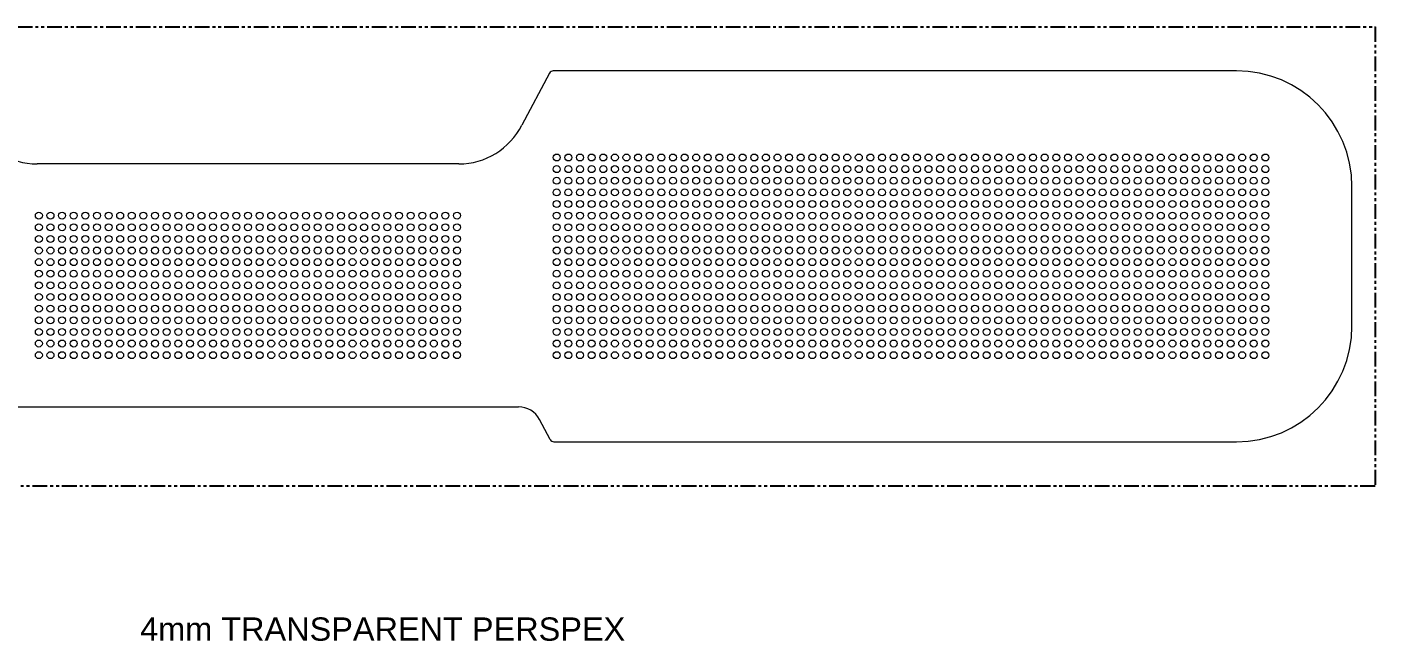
# Model space of a CAD drawing. Header units: millimetres. Extents: x -7 to 2412, y -1919 to -35.
# Drawn here: x 391 to 971, y -817 to -553 of the extents above; entities that cross this region are included whole.
import ezdxf

# ---------------------------------------------------------------- set-up
doc = ezdxf.new("R2010")
doc.units = ezdxf.units.MM
doc.linetypes.add('PHANTOM', pattern=[12.7, 6.35, -1.27, 1.27, -1.27, 1.27, -1.27])
doc.layers.add('Network', color=7, linetype='PHANTOM')
doc.layers.add('Outer Shell', color=10, linetype='Continuous')
doc.styles.get("Standard").update_dxf_attribs({"font": 'arial.ttf'})

msp = doc.modelspace()

# ---------------------------------------------------------------- linework, layer by layer
at = {"layer": 'Network'}
msp.add_lwpolyline([(-6.61, -553.31), (971.32, -553.31), (971.32, -750.74), (-6.61, -750.74)], close=True, dxfattribs=at)
at = {"layer": 'Outer Shell', "linetype": 'Continuous', "lineweight": 15}
for p, q in [((616.01, -573.12), (604.06, -595.48)), ((911.63, -572.19), (617.55, -572.19)), ((577, -612.19), (395.45, -612.19)), ((961.38, -681.94), (961.38, -621.94)), ((370.92, -716.69), (602.67, -716.69)), ((616.34, -730.77), (611.71, -722.11)), ((617.88, -731.69), (911.63, -731.69))]:
    msp.add_line(p, q, dxfattribs=at)
for centre in [(619.13, -609.44), (624.13, -609.44), (629.13, -609.44), (634.13, -609.44), (639.13, -609.44), (644.13, -609.44), (649.13, -609.44), (654.13, -609.44), (659.13, -609.44), (664.13, -609.44), (669.13, -609.44), (674.13, -609.44), (679.13, -609.44), (684.13, -609.44), (689.13, -609.44), (694.13, -609.44), (699.13, -609.44), (704.13, -609.44), (709.13, -609.44), (714.13, -609.44), (719.13, -609.44), (724.13, -609.44), (729.13, -609.44), (734.13, -609.44), (739.13, -609.44), (744.13, -609.44), (749.13, -609.44), (754.13, -609.44), (759.13, -609.44), (764.13, -609.44), (769.13, -609.44), (774.13, -609.44), (779.13, -609.44), (784.13, -609.44), (789.13, -609.44), (794.13, -609.44), (799.13, -609.44), (804.13, -609.44), (809.13, -609.44), (814.13, -609.44), (819.13, -609.44), (824.13, -609.44), (829.13, -609.44), (834.13, -609.44), (839.13, -609.44), (844.13, -609.44), (849.13, -609.44), (854.13, -609.44), (859.13, -609.44), (864.13, -609.44), (869.13, -609.44), (874.13, -609.44), (879.13, -609.44), (884.13, -609.44), (889.13, -609.44), (894.13, -609.44), (899.13, -609.44), (904.13, -609.44), (909.13, -609.44), (914.13, -609.44), (919.13, -609.44), (924.13, -609.44), (619.13, -614.44), (624.13, -614.44), (629.13, -614.44), (634.13, -614.44), (639.13, -614.44), (644.13, -614.44), (649.13, -614.44), (654.13, -614.44), (659.13, -614.44), (664.13, -614.44), (669.13, -614.44), (674.13, -614.44), (679.13, -614.44), (684.13, -614.44), (689.13, -614.44), (694.13, -614.44), (699.13, -614.44), (704.13, -614.44), (709.13, -614.44), (714.13, -614.44), (719.13, -614.44), (724.13, -614.44), (729.13, -614.44), (734.13, -614.44), (739.13, -614.44), (744.13, -614.44), (749.13, -614.44), (754.13, -614.44), (759.13, -614.44), (764.13, -614.44), (769.13, -614.44), (774.13, -614.44), (779.13, -614.44), (784.13, -614.44), (789.13, -614.44), (794.13, -614.44), (799.13, -614.44), (804.13, -614.44), (809.13, -614.44), (814.13, -614.44), (819.13, -614.44), (824.13, -614.44), (829.13, -614.44), (834.13, -614.44), (839.13, -614.44), (844.13, -614.44), (849.13, -614.44), (854.13, -614.44), (859.13, -614.44), (864.13, -614.44), (869.13, -614.44), (874.13, -614.44), (879.13, -614.44), (884.13, -614.44), (889.13, -614.44), (894.13, -614.44), (899.13, -614.44), (904.13, -614.44), (909.13, -614.44), (914.13, -614.44), (919.13, -614.44), (924.13, -614.44), (619.13, -619.44), (624.13, -619.44), (629.13, -619.44), (634.13, -619.44), (639.13, -619.44), (644.13, -619.44), (649.13, -619.44), (654.13, -619.44), (659.13, -619.44), (664.13, -619.44), (669.13, -619.44), (674.13, -619.44), (679.13, -619.44), (684.13, -619.44), (689.13, -619.44), (694.13, -619.44), (699.13, -619.44), (704.13, -619.44), (709.13, -619.44), (714.13, -619.44), (719.13, -619.44), (724.13, -619.44), (729.13, -619.44), (734.13, -619.44), (739.13, -619.44), (744.13, -619.44), (749.13, -619.44), (754.13, -619.44), (759.13, -619.44), (764.13, -619.44), (769.13, -619.44), (774.13, -619.44), (779.13, -619.44), (784.13, -619.44), (789.13, -619.44), (794.13, -619.44), (799.13, -619.44), (804.13, -619.44), (809.13, -619.44), (814.13, -619.44), (819.13, -619.44), (824.13, -619.44), (829.13, -619.44), (834.13, -619.44), (839.13, -619.44), (844.13, -619.44), (849.13, -619.44), (854.13, -619.44), (859.13, -619.44), (864.13, -619.44), (869.13, -619.44), (874.13, -619.44), (879.13, -619.44), (884.13, -619.44), (889.13, -619.44), (894.13, -619.44), (899.13, -619.44), (904.13, -619.44), (909.13, -619.44), (914.13, -619.44), (919.13, -619.44), (924.13, -619.44), (619.13, -624.44), (624.13, -624.44), (629.13, -624.44), (634.13, -624.44), (639.13, -624.44), (644.13, -624.44), (649.13, -624.44), (654.13, -624.44), (659.13, -624.44), (664.13, -624.44), (669.13, -624.44), (674.13, -624.44), (679.13, -624.44), (684.13, -624.44), (689.13, -624.44), (694.13, -624.44), (699.13, -624.44), (704.13, -624.44), (709.13, -624.44), (714.13, -624.44), (719.13, -624.44), (724.13, -624.44), (729.13, -624.44), (734.13, -624.44), (739.13, -624.44), (744.13, -624.44), (749.13, -624.44), (754.13, -624.44), (759.13, -624.44), (764.13, -624.44), (769.13, -624.44), (774.13, -624.44), (779.13, -624.44), (784.13, -624.44), (789.13, -624.44), (794.13, -624.44), (799.13, -624.44), (804.13, -624.44), (809.13, -624.44), (814.13, -624.44), (819.13, -624.44), (824.13, -624.44), (829.13, -624.44), (834.13, -624.44), (839.13, -624.44), (844.13, -624.44), (849.13, -624.44), (854.13, -624.44), (859.13, -624.44), (864.13, -624.44), (869.13, -624.44), (874.13, -624.44), (879.13, -624.44), (884.13, -624.44), (889.13, -624.44), (894.13, -624.44), (899.13, -624.44), (904.13, -624.44), (909.13, -624.44), (914.13, -624.44), (919.13, -624.44), (924.13, -624.44), (619.13, -629.44), (624.13, -629.44), (629.13, -629.44), (634.13, -629.44), (639.13, -629.44), (644.13, -629.44), (649.13, -629.44), (654.13, -629.44), (659.13, -629.44), (664.13, -629.44), (669.13, -629.44), (674.13, -629.44), (679.13, -629.44), (684.13, -629.44), (689.13, -629.44), (694.13, -629.44), (699.13, -629.44), (704.13, -629.44), (709.13, -629.44), (714.13, -629.44), (719.13, -629.44), (724.13, -629.44), (729.13, -629.44), (734.13, -629.44), (739.13, -629.44), (744.13, -629.44), (749.13, -629.44), (754.13, -629.44), (759.13, -629.44), (764.13, -629.44), (769.13, -629.44), (774.13, -629.44), (779.13, -629.44), (784.13, -629.44), (789.13, -629.44), (794.13, -629.44), (799.13, -629.44), (804.13, -629.44), (809.13, -629.44), (814.13, -629.44), (819.13, -629.44), (824.13, -629.44), (829.13, -629.44), (834.13, -629.44), (839.13, -629.44), (844.13, -629.44), (849.13, -629.44), (854.13, -629.44), (859.13, -629.44), (864.13, -629.44), (869.13, -629.44), (874.13, -629.44), (879.13, -629.44), (884.13, -629.44), (889.13, -629.44), (894.13, -629.44), (899.13, -629.44), (904.13, -629.44), (909.13, -629.44), (914.13, -629.44), (919.13, -629.44), (924.13, -629.44), (396.22, -634.44), (396.22, -639.44), (401.22, -634.44), (401.22, -639.44), (406.22, -634.44), (406.22, -639.44), (411.22, -634.44), (411.22, -639.44), (416.22, -634.44), (416.22, -639.44), (421.22, -634.44), (421.22, -639.44), (426.22, -634.44), (426.22, -639.44), (431.22, -634.44), (431.22, -639.44), (436.22, -634.44), (436.22, -639.44), (441.22, -634.44), (441.22, -639.44), (446.22, -634.44), (446.22, -639.44), (451.22, -634.44), (451.22, -639.44), (456.22, -634.44), (456.22, -639.44), (461.22, -634.44), (461.22, -639.44), (466.22, -634.44), (466.22, -639.44), (471.22, -634.44), (471.22, -639.44), (476.22, -634.44), (476.22, -639.44), (481.22, -634.44), (481.22, -639.44), (486.22, -634.44), (486.22, -639.44), (491.22, -634.44), (491.22, -639.44), (496.22, -634.44), (496.22, -639.44), (501.22, -634.44), (501.22, -639.44), (506.22, -634.44), (506.22, -639.44), (511.22, -634.44), (511.22, -639.44), (516.22, -634.44), (516.22, -639.44), (521.22, -634.44), (521.22, -639.44), (526.22, -634.44), (526.22, -639.44), (531.22, -634.44), (531.22, -639.44), (536.22, -634.44), (536.22, -639.44), (541.22, -634.44), (541.22, -639.44), (546.22, -634.44), (546.22, -639.44), (551.22, -634.44), (551.22, -639.44), (556.22, -634.44), (556.22, -639.44), (561.22, -634.44), (561.22, -639.44), (566.22, -634.44), (566.22, -639.44), (571.22, -634.44), (571.22, -639.44), (576.22, -634.44), (576.22, -639.44), (619.13, -634.44), (619.13, -639.44), (624.13, -634.44), (624.13, -639.44), (629.13, -634.44), (629.13, -639.44), (634.13, -634.44), (634.13, -639.44), (639.13, -634.44), (639.13, -639.44), (644.13, -634.44), (644.13, -639.44), (649.13, -634.44), (649.13, -639.44), (654.13, -634.44), (654.13, -639.44), (659.13, -634.44), (659.13, -639.44), (664.13, -634.44), (664.13, -639.44), (669.13, -634.44), (669.13, -639.44), (674.13, -634.44), (674.13, -639.44), (679.13, -634.44), (679.13, -639.44), (684.13, -634.44), (684.13, -639.44), (689.13, -634.44), (689.13, -639.44), (694.13, -634.44), (694.13, -639.44), (699.13, -634.44), (699.13, -639.44), (704.13, -634.44), (704.13, -639.44), (709.13, -634.44), (709.13, -639.44), (714.13, -634.44), (714.13, -639.44), (719.13, -634.44), (719.13, -639.44), (724.13, -634.44), (724.13, -639.44), (729.13, -634.44), (729.13, -639.44), (734.13, -634.44), (734.13, -639.44), (739.13, -634.44), (739.13, -639.44), (744.13, -634.44), (744.13, -639.44), (749.13, -634.44), (749.13, -639.44), (754.13, -634.44), (754.13, -639.44), (759.13, -634.44), (759.13, -639.44), (764.13, -634.44), (764.13, -639.44), (769.13, -634.44), (769.13, -639.44), (774.13, -634.44), (774.13, -639.44), (779.13, -634.44), (779.13, -639.44), (784.13, -634.44), (784.13, -639.44), (789.13, -634.44), (789.13, -639.44), (794.13, -634.44), (794.13, -639.44), (799.13, -634.44), (799.13, -639.44), (804.13, -634.44), (804.13, -639.44), (809.13, -634.44), (809.13, -639.44), (814.13, -634.44), (814.13, -639.44), (819.13, -634.44), (819.13, -639.44), (824.13, -634.44), (824.13, -639.44), (829.13, -634.44), (829.13, -639.44), (834.13, -634.44), (834.13, -639.44), (839.13, -634.44), (839.13, -639.44), (844.13, -634.44), (844.13, -639.44), (849.13, -634.44), (849.13, -639.44), (854.13, -634.44), (854.13, -639.44), (859.13, -634.44), (859.13, -639.44), (864.13, -634.44), (864.13, -639.44), (869.13, -634.44), (869.13, -639.44), (874.13, -634.44), (874.13, -639.44), (879.13, -634.44), (879.13, -639.44), (884.13, -634.44), (884.13, -639.44), (889.13, -634.44), (889.13, -639.44), (894.13, -634.44), (894.13, -639.44), (899.13, -634.44), (899.13, -639.44), (904.13, -634.44), (904.13, -639.44), (909.13, -634.44), (909.13, -639.44), (914.13, -634.44), (914.13, -639.44), (919.13, -634.44), (919.13, -639.44), (924.13, -634.44), (924.13, -639.44), (396.22, -644.44), (401.22, -644.44), (406.22, -644.44), (411.22, -644.44), (416.22, -644.44), (421.22, -644.44), (426.22, -644.44), (431.22, -644.44), (436.22, -644.44), (441.22, -644.44), (446.22, -644.44), (451.22, -644.44), (456.22, -644.44), (461.22, -644.44), (466.22, -644.44), (471.22, -644.44), (476.22, -644.44), (481.22, -644.44), (486.22, -644.44), (491.22, -644.44), (496.22, -644.44), (501.22, -644.44), (506.22, -644.44), (511.22, -644.44), (516.22, -644.44), (521.22, -644.44), (526.22, -644.44), (531.22, -644.44), (536.22, -644.44), (541.22, -644.44), (546.22, -644.44), (551.22, -644.44), (556.22, -644.44), (561.22, -644.44), (566.22, -644.44), (571.22, -644.44), (576.22, -644.44), (619.13, -644.44), (624.13, -644.44), (629.13, -644.44), (634.13, -644.44), (639.13, -644.44), (644.13, -644.44), (649.13, -644.44), (654.13, -644.44), (659.13, -644.44), (664.13, -644.44), (669.13, -644.44), (674.13, -644.44), (679.13, -644.44), (684.13, -644.44), (689.13, -644.44), (694.13, -644.44), (699.13, -644.44), (704.13, -644.44), (709.13, -644.44), (714.13, -644.44), (719.13, -644.44), (724.13, -644.44), (729.13, -644.44), (734.13, -644.44), (739.13, -644.44), (744.13, -644.44), (749.13, -644.44), (754.13, -644.44), (759.13, -644.44), (764.13, -644.44), (769.13, -644.44), (774.13, -644.44), (779.13, -644.44), (784.13, -644.44), (789.13, -644.44), (794.13, -644.44), (799.13, -644.44), (804.13, -644.44), (809.13, -644.44), (814.13, -644.44), (819.13, -644.44), (824.13, -644.44), (829.13, -644.44), (834.13, -644.44), (839.13, -644.44), (844.13, -644.44), (849.13, -644.44), (854.13, -644.44), (859.13, -644.44), (864.13, -644.44), (869.13, -644.44), (874.13, -644.44), (879.13, -644.44), (884.13, -644.44), (889.13, -644.44), (894.13, -644.44), (899.13, -644.44), (904.13, -644.44), (909.13, -644.44), (914.13, -644.44), (919.13, -644.44), (924.13, -644.44), (396.22, -649.44), (401.22, -649.44), (406.22, -649.44), (411.22, -649.44), (416.22, -649.44), (421.22, -649.44), (426.22, -649.44), (431.22, -649.44), (436.22, -649.44), (441.22, -649.44), (446.22, -649.44), (451.22, -649.44), (456.22, -649.44), (461.22, -649.44), (466.22, -649.44), (471.22, -649.44), (476.22, -649.44), (481.22, -649.44), (486.22, -649.44), (491.22, -649.44), (496.22, -649.44), (501.22, -649.44), (506.22, -649.44), (511.22, -649.44), (516.22, -649.44), (521.22, -649.44), (526.22, -649.44), (531.22, -649.44), (536.22, -649.44), (541.22, -649.44), (546.22, -649.44), (551.22, -649.44), (556.22, -649.44), (561.22, -649.44), (566.22, -649.44), (571.22, -649.44), (576.22, -649.44), (619.13, -649.44), (624.13, -649.44), (629.13, -649.44), (634.13, -649.44), (639.13, -649.44), (644.13, -649.44), (649.13, -649.44), (654.13, -649.44), (659.13, -649.44), (664.13, -649.44), (669.13, -649.44), (674.13, -649.44), (679.13, -649.44), (684.13, -649.44), (689.13, -649.44), (694.13, -649.44), (699.13, -649.44), (704.13, -649.44), (709.13, -649.44), (714.13, -649.44), (719.13, -649.44), (724.13, -649.44), (729.13, -649.44), (734.13, -649.44), (739.13, -649.44), (744.13, -649.44), (749.13, -649.44), (754.13, -649.44), (759.13, -649.44), (764.13, -649.44), (769.13, -649.44), (774.13, -649.44), (779.13, -649.44), (784.13, -649.44), (789.13, -649.44), (794.13, -649.44), (799.13, -649.44), (804.13, -649.44), (809.13, -649.44), (814.13, -649.44), (819.13, -649.44), (824.13, -649.44), (829.13, -649.44), (834.13, -649.44), (839.13, -649.44), (844.13, -649.44), (849.13, -649.44), (854.13, -649.44), (859.13, -649.44), (864.13, -649.44), (869.13, -649.44), (874.13, -649.44), (879.13, -649.44), (884.13, -649.44), (889.13, -649.44), (894.13, -649.44), (899.13, -649.44), (904.13, -649.44), (909.13, -649.44), (914.13, -649.44), (919.13, -649.44), (924.13, -649.44), (396.22, -654.44), (401.22, -654.44), (406.22, -654.44), (411.22, -654.44), (416.22, -654.44), (421.22, -654.44), (426.22, -654.44), (431.22, -654.44), (436.22, -654.44), (441.22, -654.44), (446.22, -654.44), (451.22, -654.44), (456.22, -654.44), (461.22, -654.44), (466.22, -654.44), (471.22, -654.44), (476.22, -654.44), (481.22, -654.44), (486.22, -654.44), (491.22, -654.44), (496.22, -654.44), (501.22, -654.44), (506.22, -654.44), (511.22, -654.44), (516.22, -654.44), (521.22, -654.44), (526.22, -654.44), (531.22, -654.44), (536.22, -654.44), (541.22, -654.44), (546.22, -654.44), (551.22, -654.44), (556.22, -654.44), (561.22, -654.44), (566.22, -654.44), (571.22, -654.44), (576.22, -654.44), (619.13, -654.44), (624.13, -654.44), (629.13, -654.44), (634.13, -654.44), (639.13, -654.44), (644.13, -654.44), (649.13, -654.44), (654.13, -654.44), (659.13, -654.44), (664.13, -654.44), (669.13, -654.44), (674.13, -654.44), (679.13, -654.44), (684.13, -654.44), (689.13, -654.44), (694.13, -654.44), (699.13, -654.44), (704.13, -654.44), (709.13, -654.44), (714.13, -654.44), (719.13, -654.44), (724.13, -654.44), (729.13, -654.44), (734.13, -654.44), (739.13, -654.44), (744.13, -654.44), (749.13, -654.44), (754.13, -654.44), (759.13, -654.44), (764.13, -654.44), (769.13, -654.44), (774.13, -654.44), (779.13, -654.44), (784.13, -654.44), (789.13, -654.44), (794.13, -654.44), (799.13, -654.44), (804.13, -654.44), (809.13, -654.44), (814.13, -654.44), (819.13, -654.44), (824.13, -654.44), (829.13, -654.44), (834.13, -654.44), (839.13, -654.44), (844.13, -654.44), (849.13, -654.44), (854.13, -654.44), (859.13, -654.44), (864.13, -654.44), (869.13, -654.44), (874.13, -654.44), (879.13, -654.44), (884.13, -654.44), (889.13, -654.44), (894.13, -654.44), (899.13, -654.44), (904.13, -654.44), (909.13, -654.44), (914.13, -654.44), (919.13, -654.44), (924.13, -654.44), (396.22, -659.44), (401.22, -659.44), (406.22, -659.44), (411.22, -659.44), (416.22, -659.44), (421.22, -659.44), (426.22, -659.44), (431.22, -659.44), (436.22, -659.44), (441.22, -659.44), (446.22, -659.44), (451.22, -659.44), (456.22, -659.44), (461.22, -659.44), (466.22, -659.44), (471.22, -659.44), (476.22, -659.44), (481.22, -659.44), (486.22, -659.44), (491.22, -659.44), (496.22, -659.44), (501.22, -659.44), (506.22, -659.44), (511.22, -659.44), (516.22, -659.44), (521.22, -659.44), (526.22, -659.44), (531.22, -659.44), (536.22, -659.44), (541.22, -659.44), (546.22, -659.44), (551.22, -659.44), (556.22, -659.44), (561.22, -659.44), (566.22, -659.44), (571.22, -659.44), (576.22, -659.44), (619.13, -659.44), (624.13, -659.44), (629.13, -659.44), (634.13, -659.44), (639.13, -659.44), (644.13, -659.44), (649.13, -659.44), (654.13, -659.44), (659.13, -659.44), (664.13, -659.44), (669.13, -659.44), (674.13, -659.44), (679.13, -659.44), (684.13, -659.44), (689.13, -659.44), (694.13, -659.44), (699.13, -659.44), (704.13, -659.44), (709.13, -659.44), (714.13, -659.44), (719.13, -659.44), (724.13, -659.44), (729.13, -659.44), (734.13, -659.44), (739.13, -659.44), (744.13, -659.44), (749.13, -659.44), (754.13, -659.44), (759.13, -659.44), (764.13, -659.44), (769.13, -659.44), (774.13, -659.44), (779.13, -659.44), (784.13, -659.44), (789.13, -659.44), (794.13, -659.44), (799.13, -659.44), (804.13, -659.44), (809.13, -659.44), (814.13, -659.44), (819.13, -659.44), (824.13, -659.44), (829.13, -659.44), (834.13, -659.44), (839.13, -659.44), (844.13, -659.44), (849.13, -659.44), (854.13, -659.44), (859.13, -659.44), (864.13, -659.44), (869.13, -659.44), (874.13, -659.44), (879.13, -659.44), (884.13, -659.44), (889.13, -659.44), (894.13, -659.44), (899.13, -659.44), (904.13, -659.44), (909.13, -659.44), (914.13, -659.44), (919.13, -659.44), (924.13, -659.44), (396.22, -664.44), (401.22, -664.44), (406.22, -664.44), (411.22, -664.44), (416.22, -664.44), (421.22, -664.44), (426.22, -664.44), (431.22, -664.44), (436.22, -664.44), (441.22, -664.44), (446.22, -664.44), (451.22, -664.44), (456.22, -664.44), (461.22, -664.44), (466.22, -664.44), (471.22, -664.44), (476.22, -664.44), (481.22, -664.44), (486.22, -664.44), (491.22, -664.44), (496.22, -664.44), (501.22, -664.44), (506.22, -664.44), (511.22, -664.44), (516.22, -664.44), (521.22, -664.44), (526.22, -664.44), (531.22, -664.44), (536.22, -664.44), (541.22, -664.44), (546.22, -664.44), (551.22, -664.44), (556.22, -664.44), (561.22, -664.44), (566.22, -664.44), (571.22, -664.44), (576.22, -664.44), (619.13, -664.44), (624.13, -664.44), (629.13, -664.44), (634.13, -664.44), (639.13, -664.44), (644.13, -664.44), (649.13, -664.44), (654.13, -664.44), (659.13, -664.44), (664.13, -664.44), (669.13, -664.44), (674.13, -664.44), (679.13, -664.44), (684.13, -664.44), (689.13, -664.44), (694.13, -664.44), (699.13, -664.44), (704.13, -664.44), (709.13, -664.44), (714.13, -664.44), (719.13, -664.44), (724.13, -664.44), (729.13, -664.44), (734.13, -664.44), (739.13, -664.44), (744.13, -664.44), (749.13, -664.44), (754.13, -664.44), (759.13, -664.44), (764.13, -664.44), (769.13, -664.44), (774.13, -664.44), (779.13, -664.44), (784.13, -664.44), (789.13, -664.44), (794.13, -664.44), (799.13, -664.44), (804.13, -664.44), (809.13, -664.44), (814.13, -664.44), (819.13, -664.44), (824.13, -664.44), (829.13, -664.44), (834.13, -664.44), (839.13, -664.44), (844.13, -664.44), (849.13, -664.44), (854.13, -664.44), (859.13, -664.44), (864.13, -664.44), (869.13, -664.44), (874.13, -664.44), (879.13, -664.44), (884.13, -664.44), (889.13, -664.44), (894.13, -664.44), (899.13, -664.44), (904.13, -664.44), (909.13, -664.44), (914.13, -664.44), (919.13, -664.44), (924.13, -664.44), (396.22, -669.44), (396.22, -674.44), (401.22, -669.44), (401.22, -674.44), (406.22, -669.44), (406.22, -674.44), (411.22, -669.44), (411.22, -674.44), (416.22, -669.44), (416.22, -674.44), (421.22, -669.44), (421.22, -674.44), (426.22, -669.44), (426.22, -674.44), (431.22, -669.44), (431.22, -674.44), (436.22, -669.44), (436.22, -674.44), (441.22, -669.44), (441.22, -674.44), (446.22, -669.44), (446.22, -674.44), (451.22, -669.44), (451.22, -674.44), (456.22, -669.44), (456.22, -674.44), (461.22, -669.44), (461.22, -674.44), (466.22, -669.44), (466.22, -674.44), (471.22, -669.44), (471.22, -674.44), (476.22, -669.44), (476.22, -674.44), (481.22, -669.44), (481.22, -674.44), (486.22, -669.44), (486.22, -674.44), (491.22, -669.44), (491.22, -674.44), (496.22, -669.44), (496.22, -674.44), (501.22, -669.44), (501.22, -674.44), (506.22, -669.44), (506.22, -674.44), (511.22, -669.44), (511.22, -674.44), (516.22, -669.44), (516.22, -674.44), (521.22, -669.44), (521.22, -674.44), (526.22, -669.44), (526.22, -674.44), (531.22, -669.44), (531.22, -674.44), (536.22, -669.44), (536.22, -674.44), (541.22, -669.44), (541.22, -674.44), (546.22, -669.44), (546.22, -674.44), (551.22, -669.44), (551.22, -674.44), (556.22, -669.44), (556.22, -674.44), (561.22, -669.44), (561.22, -674.44), (566.22, -669.44), (566.22, -674.44), (571.22, -669.44), (571.22, -674.44), (576.22, -669.44), (576.22, -674.44), (619.13, -669.44), (619.13, -674.44), (624.13, -669.44), (624.13, -674.44), (629.13, -669.44), (629.13, -674.44), (634.13, -669.44), (634.13, -674.44), (639.13, -669.44), (639.13, -674.44), (644.13, -669.44), (644.13, -674.44), (649.13, -669.44), (649.13, -674.44), (654.13, -669.44), (654.13, -674.44), (659.13, -669.44), (659.13, -674.44), (664.13, -669.44), (664.13, -674.44), (669.13, -669.44), (669.13, -674.44), (674.13, -669.44), (674.13, -674.44), (679.13, -669.44), (679.13, -674.44), (684.13, -669.44), (684.13, -674.44), (689.13, -669.44), (689.13, -674.44), (694.13, -669.44), (694.13, -674.44), (699.13, -669.44), (699.13, -674.44), (704.13, -669.44), (704.13, -674.44), (709.13, -669.44), (709.13, -674.44), (714.13, -669.44), (714.13, -674.44), (719.13, -669.44), (719.13, -674.44), (724.13, -669.44), (724.13, -674.44), (729.13, -669.44), (729.13, -674.44), (734.13, -669.44), (734.13, -674.44), (739.13, -669.44), (739.13, -674.44), (744.13, -669.44), (744.13, -674.44), (749.13, -669.44), (749.13, -674.44), (754.13, -669.44), (754.13, -674.44), (759.13, -669.44), (759.13, -674.44), (764.13, -669.44), (764.13, -674.44), (769.13, -669.44), (769.13, -674.44), (774.13, -669.44), (774.13, -674.44), (779.13, -669.44), (779.13, -674.44), (784.13, -669.44), (784.13, -674.44), (789.13, -669.44), (789.13, -674.44), (794.13, -669.44), (794.13, -674.44), (799.13, -669.44), (799.13, -674.44), (804.13, -669.44), (804.13, -674.44), (809.13, -669.44), (809.13, -674.44), (814.13, -669.44), (814.13, -674.44), (819.13, -669.44), (819.13, -674.44), (824.13, -669.44), (824.13, -674.44), (829.13, -669.44), (829.13, -674.44), (834.13, -669.44), (834.13, -674.44), (839.13, -669.44), (839.13, -674.44), (844.13, -669.44), (844.13, -674.44), (849.13, -669.44), (849.13, -674.44), (854.13, -669.44), (854.13, -674.44), (859.13, -669.44), (859.13, -674.44), (864.13, -669.44), (864.13, -674.44), (869.13, -669.44), (869.13, -674.44), (874.13, -669.44), (874.13, -674.44), (879.13, -669.44), (879.13, -674.44), (884.13, -669.44), (884.13, -674.44), (889.13, -669.44), (889.13, -674.44), (894.13, -669.44), (894.13, -674.44), (899.13, -669.44), (899.13, -674.44), (904.13, -669.44), (904.13, -674.44), (909.13, -669.44), (909.13, -674.44), (914.13, -669.44), (914.13, -674.44), (919.13, -669.44), (919.13, -674.44), (924.13, -669.44), (924.13, -674.44), (396.22, -679.44), (401.22, -679.44), (406.22, -679.44), (411.22, -679.44), (416.22, -679.44), (421.22, -679.44), (426.22, -679.44), (431.22, -679.44), (436.22, -679.44), (441.22, -679.44), (446.22, -679.44), (451.22, -679.44), (456.22, -679.44), (461.22, -679.44), (466.22, -679.44), (471.22, -679.44), (476.22, -679.44), (481.22, -679.44), (486.22, -679.44), (491.22, -679.44), (496.22, -679.44), (501.22, -679.44), (506.22, -679.44), (511.22, -679.44), (516.22, -679.44), (521.22, -679.44), (526.22, -679.44), (531.22, -679.44), (536.22, -679.44), (541.22, -679.44), (546.22, -679.44), (551.22, -679.44), (556.22, -679.44), (561.22, -679.44), (566.22, -679.44), (571.22, -679.44), (576.22, -679.44), (619.13, -679.44), (624.13, -679.44), (629.13, -679.44), (634.13, -679.44), (639.13, -679.44), (644.13, -679.44), (649.13, -679.44), (654.13, -679.44), (659.13, -679.44), (664.13, -679.44), (669.13, -679.44), (674.13, -679.44), (679.13, -679.44), (684.13, -679.44), (689.13, -679.44), (694.13, -679.44), (699.13, -679.44), (704.13, -679.44), (709.13, -679.44), (714.13, -679.44), (719.13, -679.44), (724.13, -679.44), (729.13, -679.44), (734.13, -679.44), (739.13, -679.44), (744.13, -679.44), (749.13, -679.44), (754.13, -679.44), (759.13, -679.44), (764.13, -679.44), (769.13, -679.44), (774.13, -679.44), (779.13, -679.44), (784.13, -679.44), (789.13, -679.44), (794.13, -679.44), (799.13, -679.44), (804.13, -679.44), (809.13, -679.44), (814.13, -679.44), (819.13, -679.44), (824.13, -679.44), (829.13, -679.44), (834.13, -679.44), (839.13, -679.44), (844.13, -679.44), (849.13, -679.44), (854.13, -679.44), (859.13, -679.44), (864.13, -679.44), (869.13, -679.44), (874.13, -679.44), (879.13, -679.44), (884.13, -679.44), (889.13, -679.44), (894.13, -679.44), (899.13, -679.44), (904.13, -679.44), (909.13, -679.44), (914.13, -679.44), (919.13, -679.44), (924.13, -679.44), (396.22, -684.44), (401.22, -684.44), (406.22, -684.44), (411.22, -684.44), (416.22, -684.44), (421.22, -684.44), (426.22, -684.44), (431.22, -684.44), (436.22, -684.44), (441.22, -684.44), (446.22, -684.44), (451.22, -684.44), (456.22, -684.44), (461.22, -684.44), (466.22, -684.44), (471.22, -684.44), (476.22, -684.44), (481.22, -684.44), (486.22, -684.44), (491.22, -684.44), (496.22, -684.44), (501.22, -684.44), (506.22, -684.44), (511.22, -684.44), (516.22, -684.44), (521.22, -684.44), (526.22, -684.44), (531.22, -684.44), (536.22, -684.44), (541.22, -684.44), (546.22, -684.44), (551.22, -684.44), (556.22, -684.44), (561.22, -684.44), (566.22, -684.44), (571.22, -684.44), (576.22, -684.44), (619.13, -684.44), (624.13, -684.44), (629.13, -684.44), (634.13, -684.44), (639.13, -684.44), (644.13, -684.44), (649.13, -684.44), (654.13, -684.44), (659.13, -684.44), (664.13, -684.44), (669.13, -684.44), (674.13, -684.44), (679.13, -684.44), (684.13, -684.44), (689.13, -684.44), (694.13, -684.44), (699.13, -684.44), (704.13, -684.44), (709.13, -684.44), (714.13, -684.44), (719.13, -684.44), (724.13, -684.44), (729.13, -684.44), (734.13, -684.44), (739.13, -684.44), (744.13, -684.44), (749.13, -684.44), (754.13, -684.44), (759.13, -684.44), (764.13, -684.44), (769.13, -684.44), (774.13, -684.44), (779.13, -684.44), (784.13, -684.44), (789.13, -684.44), (794.13, -684.44), (799.13, -684.44), (804.13, -684.44), (809.13, -684.44), (814.13, -684.44), (819.13, -684.44), (824.13, -684.44), (829.13, -684.44), (834.13, -684.44), (839.13, -684.44), (844.13, -684.44), (849.13, -684.44), (854.13, -684.44), (859.13, -684.44), (864.13, -684.44), (869.13, -684.44), (874.13, -684.44), (879.13, -684.44), (884.13, -684.44), (889.13, -684.44), (894.13, -684.44), (899.13, -684.44), (904.13, -684.44), (909.13, -684.44), (914.13, -684.44), (919.13, -684.44), (924.13, -684.44), (396.22, -689.44), (401.22, -689.44), (406.22, -689.44), (411.22, -689.44), (416.22, -689.44), (421.22, -689.44), (426.22, -689.44), (431.22, -689.44), (436.22, -689.44), (441.22, -689.44), (446.22, -689.44), (451.22, -689.44), (456.22, -689.44), (461.22, -689.44), (466.22, -689.44), (471.22, -689.44), (476.22, -689.44), (481.22, -689.44), (486.22, -689.44), (491.22, -689.44), (496.22, -689.44), (501.22, -689.44), (506.22, -689.44), (511.22, -689.44), (516.22, -689.44), (521.22, -689.44), (526.22, -689.44), (531.22, -689.44), (536.22, -689.44), (541.22, -689.44), (546.22, -689.44), (551.22, -689.44), (556.22, -689.44), (561.22, -689.44), (566.22, -689.44), (571.22, -689.44), (576.22, -689.44), (619.13, -689.44), (624.13, -689.44), (629.13, -689.44), (634.13, -689.44), (639.13, -689.44), (644.13, -689.44), (649.13, -689.44), (654.13, -689.44), (659.13, -689.44), (664.13, -689.44), (669.13, -689.44), (674.13, -689.44), (679.13, -689.44), (684.13, -689.44), (689.13, -689.44), (694.13, -689.44), (699.13, -689.44), (704.13, -689.44), (709.13, -689.44), (714.13, -689.44), (719.13, -689.44), (724.13, -689.44), (729.13, -689.44), (734.13, -689.44), (739.13, -689.44), (744.13, -689.44), (749.13, -689.44), (754.13, -689.44), (759.13, -689.44), (764.13, -689.44), (769.13, -689.44), (774.13, -689.44), (779.13, -689.44), (784.13, -689.44), (789.13, -689.44), (794.13, -689.44), (799.13, -689.44), (804.13, -689.44), (809.13, -689.44), (814.13, -689.44), (819.13, -689.44), (824.13, -689.44), (829.13, -689.44), (834.13, -689.44), (839.13, -689.44), (844.13, -689.44), (849.13, -689.44), (854.13, -689.44), (859.13, -689.44), (864.13, -689.44), (869.13, -689.44), (874.13, -689.44), (879.13, -689.44), (884.13, -689.44), (889.13, -689.44), (894.13, -689.44), (899.13, -689.44), (904.13, -689.44), (909.13, -689.44), (914.13, -689.44), (919.13, -689.44), (924.13, -689.44), (396.22, -694.44), (401.22, -694.44), (406.22, -694.44), (411.22, -694.44), (416.22, -694.44), (421.22, -694.44), (426.22, -694.44), (431.22, -694.44), (436.22, -694.44), (441.22, -694.44), (446.22, -694.44), (451.22, -694.44), (456.22, -694.44), (461.22, -694.44), (466.22, -694.44), (471.22, -694.44), (476.22, -694.44), (481.22, -694.44), (486.22, -694.44), (491.22, -694.44), (496.22, -694.44), (501.22, -694.44), (506.22, -694.44), (511.22, -694.44), (516.22, -694.44), (521.22, -694.44), (526.22, -694.44), (531.22, -694.44), (536.22, -694.44), (541.22, -694.44), (546.22, -694.44), (551.22, -694.44), (556.22, -694.44), (561.22, -694.44), (566.22, -694.44), (571.22, -694.44), (576.22, -694.44), (619.13, -694.44), (624.13, -694.44), (629.13, -694.44), (634.13, -694.44), (639.13, -694.44), (644.13, -694.44), (649.13, -694.44), (654.13, -694.44), (659.13, -694.44), (664.13, -694.44), (669.13, -694.44), (674.13, -694.44), (679.13, -694.44), (684.13, -694.44), (689.13, -694.44), (694.13, -694.44), (699.13, -694.44), (704.13, -694.44), (709.13, -694.44), (714.13, -694.44), (719.13, -694.44), (724.13, -694.44), (729.13, -694.44), (734.13, -694.44), (739.13, -694.44), (744.13, -694.44), (749.13, -694.44), (754.13, -694.44), (759.13, -694.44), (764.13, -694.44), (769.13, -694.44), (774.13, -694.44), (779.13, -694.44), (784.13, -694.44), (789.13, -694.44), (794.13, -694.44), (799.13, -694.44), (804.13, -694.44), (809.13, -694.44), (814.13, -694.44), (819.13, -694.44), (824.13, -694.44), (829.13, -694.44), (834.13, -694.44), (839.13, -694.44), (844.13, -694.44), (849.13, -694.44), (854.13, -694.44), (859.13, -694.44), (864.13, -694.44), (869.13, -694.44), (874.13, -694.44), (879.13, -694.44), (884.13, -694.44), (889.13, -694.44), (894.13, -694.44), (899.13, -694.44), (904.13, -694.44), (909.13, -694.44), (914.13, -694.44), (919.13, -694.44), (924.13, -694.44)]:
    msp.add_circle(centre, 1.5, dxfattribs=at)
for centre, radius, start, end in [((617.55, -573.94), 1.75, 90, 151.87712), ((911.63, -621.94), 49.75, 0, 90), ((395.45, -581.94), 30.25, 206.56505, 270), ((577, -581.94), 30.25, 270, 333.43495), ((911.63, -681.94), 49.75, 270, 0), ((602.67, -726.94), 10.25, 28.12288, 90), ((617.88, -729.94), 1.75, 208.12288, 270)]:
    msp.add_arc(centre, radius, start, end, dxfattribs=at)

# ---------------------------------------------------------------- texts
msp.add_text('4mm TRANSPARENT PERSPEX', height=10).set_placement((439.81, -817.23))

doc.saveas('drawing.dxf')
